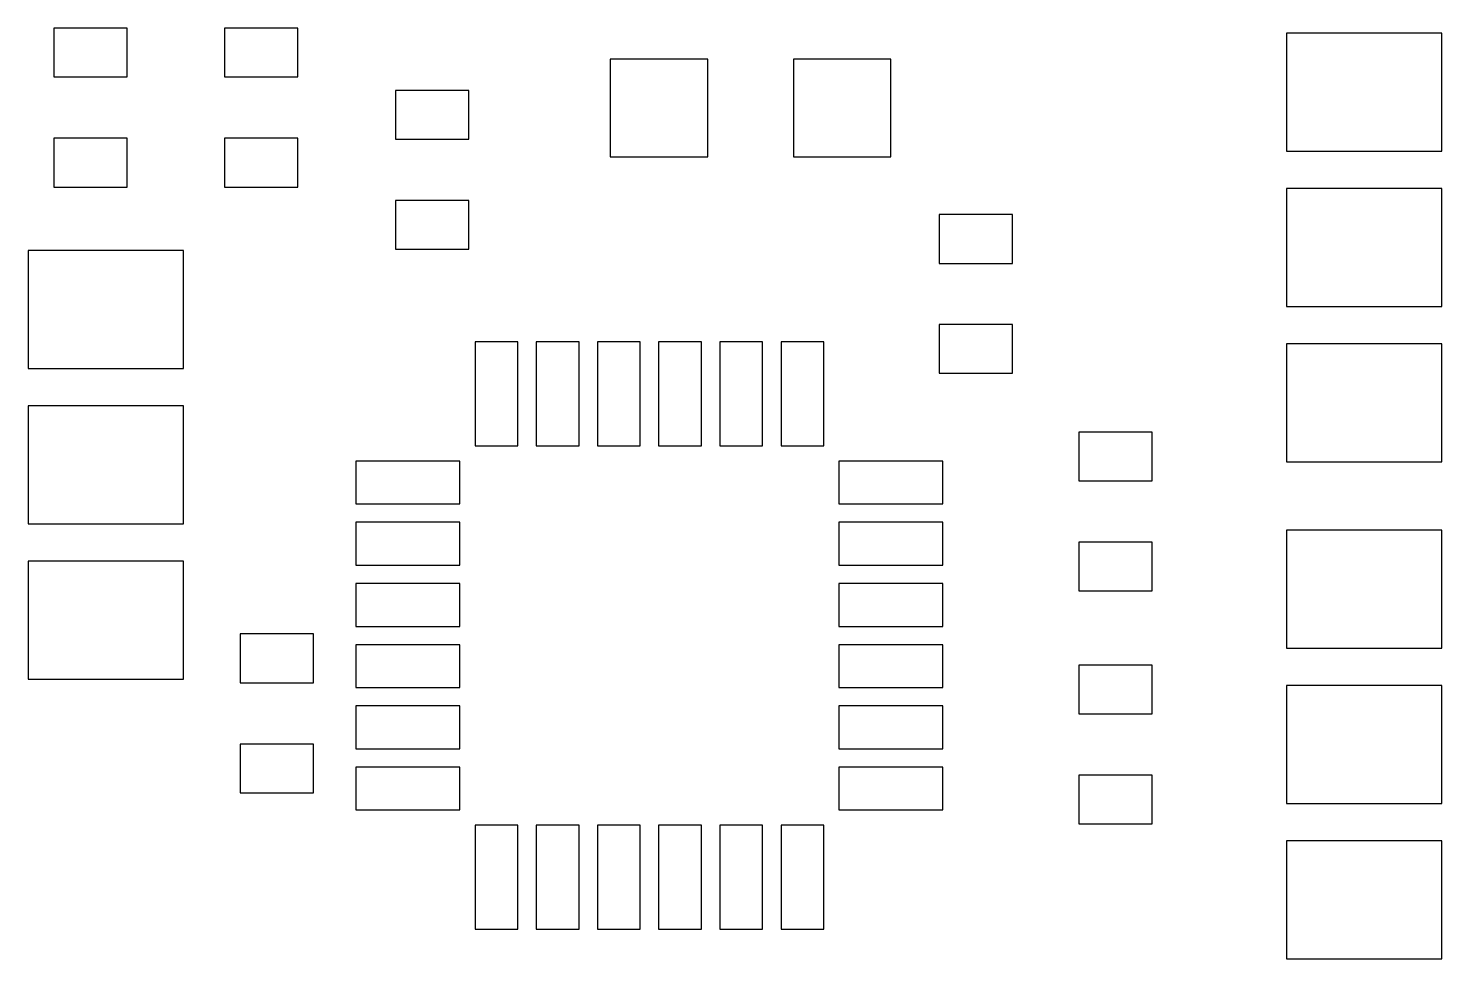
# Model space of a CAD drawing. Extents: x 1.3 to 27.5, y 5.5 to 22.7.
import ezdxf

# ---------------------------------------------------------------- set-up
doc = ezdxf.new("R2010")
doc.units = 0
doc.layers.get('0').update_dxf_attribs({"linetype": 'CONTINUOUS'})

msp = doc.modelspace()

# ---------------------------------------------------------------- linework, layer by layer
at = {"color": 7}
for points in [[(1.78125, 21.8125), (3.140625, 21.8125), (3.140625, 22.715625), (1.78125, 22.715625), (1.78125, 21.8125)], [(4.95, 21.8125), (6.309375, 21.8125), (6.309375, 22.715625), (4.95, 22.715625), (4.95, 21.8125)], [(24.6375, 20.4375), (27.51875, 20.4375), (27.51875, 22.625), (24.6375, 22.625), (24.6375, 20.4375)], [(12.1, 20.334375), (13.909375, 20.334375), (13.909375, 22.14375), (12.1, 22.14375), (12.1, 20.334375)], [(15.496875, 20.334375), (17.30625, 20.334375), (17.30625, 22.14375), (15.496875, 22.14375), (15.496875, 20.334375)], [(8.11875, 20.659375), (9.478125, 20.659375), (9.478125, 21.5625), (8.11875, 21.5625), (8.11875, 20.659375)], [(1.78125, 19.771875), (3.140625, 19.771875), (3.140625, 20.675), (1.78125, 20.675), (1.78125, 19.771875)], [(4.95, 19.771875), (6.309375, 19.771875), (6.309375, 20.675), (4.95, 20.675), (4.95, 19.771875)], [(24.6375, 17.559375), (27.51875, 17.559375), (27.51875, 19.746875), (24.6375, 19.746875), (24.6375, 17.559375)], [(8.11875, 18.621875), (9.478125, 18.621875), (9.478125, 19.525), (8.11875, 19.525), (8.11875, 18.621875)], [(18.2, 18.35625), (19.559375, 18.35625), (19.559375, 19.259375), (18.2, 19.259375), (18.2, 18.35625)], [(1.309375, 16.40625), (4.190625, 16.40625), (4.190625, 18.59375), (1.309375, 18.59375), (1.309375, 16.40625)], [(18.2, 16.31875), (19.559375, 16.31875), (19.559375, 17.221875), (18.2, 17.221875), (18.2, 16.31875)], [(9.59375, 14.971875), (10.3875, 14.971875), (10.3875, 16.9), (9.59375, 16.9), (9.59375, 14.971875)], [(10.728125, 14.971875), (11.521875, 14.971875), (11.521875, 16.9), (10.728125, 16.9), (10.728125, 14.971875)], [(11.8625, 14.971875), (12.65625, 14.971875), (12.65625, 16.9), (11.8625, 16.9), (11.8625, 14.971875)], [(12.996875, 14.971875), (13.790625, 14.971875), (13.790625, 16.9), (12.996875, 16.9), (12.996875, 14.971875)], [(14.13125, 14.971875), (14.925, 14.971875), (14.925, 16.9), (14.13125, 16.9), (14.13125, 14.971875)], [(15.26875, 14.971875), (16.0625, 14.971875), (16.0625, 16.9), (15.26875, 16.9), (15.26875, 14.971875)], [(24.6375, 14.678125), (27.51875, 14.678125), (27.51875, 16.865625), (24.6375, 16.865625), (24.6375, 14.678125)], [(1.309375, 13.528125), (4.190625, 13.528125), (4.190625, 15.715625), (1.309375, 15.715625), (1.309375, 13.528125)], [(20.790625, 14.325), (22.15, 14.325), (22.15, 15.228125), (20.790625, 15.228125), (20.790625, 14.325)], [(7.384375, 13.896875), (9.3125, 13.896875), (9.3125, 14.690625), (7.384375, 14.690625), (7.384375, 13.896875)], [(16.340625, 13.896875), (18.26875, 13.896875), (18.26875, 14.690625), (16.340625, 14.690625), (16.340625, 13.896875)], [(7.384375, 12.7625), (9.3125, 12.7625), (9.3125, 13.55625), (7.384375, 13.55625), (7.384375, 12.7625)], [(16.340625, 12.7625), (18.26875, 12.7625), (18.26875, 13.55625), (16.340625, 13.55625), (16.340625, 12.7625)], [(24.6375, 11.221875), (27.51875, 11.221875), (27.51875, 13.409375), (24.6375, 13.409375), (24.6375, 11.221875)], [(20.790625, 12.284375), (22.15, 12.284375), (22.15, 13.1875), (20.790625, 13.1875), (20.790625, 12.284375)], [(1.309375, 10.646875), (4.190625, 10.646875), (4.190625, 12.834375), (1.309375, 12.834375), (1.309375, 10.646875)], [(7.384375, 11.625), (9.3125, 11.625), (9.3125, 12.41875), (7.384375, 12.41875), (7.384375, 11.625)], [(16.340625, 11.625), (18.26875, 11.625), (18.26875, 12.41875), (16.340625, 12.41875), (16.340625, 11.625)], [(5.2375, 10.58125), (6.596875, 10.58125), (6.596875, 11.484375), (5.2375, 11.484375), (5.2375, 10.58125)], [(7.384375, 10.490625), (9.3125, 10.490625), (9.3125, 11.284375), (7.384375, 11.284375), (7.384375, 10.490625)], [(16.340625, 10.490625), (18.26875, 10.490625), (18.26875, 11.284375), (16.340625, 11.284375), (16.340625, 10.490625)], [(20.790625, 10.003125), (22.15, 10.003125), (22.15, 10.90625), (20.790625, 10.90625), (20.790625, 10.003125)], [(24.6375, 8.34375), (27.51875, 8.34375), (27.51875, 10.53125), (24.6375, 10.53125), (24.6375, 8.34375)], [(7.384375, 9.35625), (9.3125, 9.35625), (9.3125, 10.15), (7.384375, 10.15), (7.384375, 9.35625)], [(16.340625, 9.35625), (18.26875, 9.35625), (18.26875, 10.15), (16.340625, 10.15), (16.340625, 9.35625)], [(5.2375, 8.540625), (6.596875, 8.540625), (6.596875, 9.44375), (5.2375, 9.44375), (5.2375, 8.540625)], [(7.384375, 8.221875), (9.3125, 8.221875), (9.3125, 9.015625), (7.384375, 9.015625), (7.384375, 8.221875)], [(16.340625, 8.221875), (18.26875, 8.221875), (18.26875, 9.015625), (16.340625, 9.015625), (16.340625, 8.221875)], [(20.790625, 7.965625), (22.15, 7.965625), (22.15, 8.86875), (20.790625, 8.86875), (20.790625, 7.965625)], [(9.59375, 6.0125), (10.3875, 6.0125), (10.3875, 7.940625), (9.59375, 7.940625), (9.59375, 6.0125)], [(10.728125, 6.0125), (11.521875, 6.0125), (11.521875, 7.940625), (10.728125, 7.940625), (10.728125, 6.0125)], [(11.8625, 6.0125), (12.65625, 6.0125), (12.65625, 7.940625), (11.8625, 7.940625), (11.8625, 6.0125)], [(12.996875, 6.0125), (13.790625, 6.0125), (13.790625, 7.940625), (12.996875, 7.940625), (12.996875, 6.0125)], [(14.13125, 6.0125), (14.925, 6.0125), (14.925, 7.940625), (14.13125, 7.940625), (14.13125, 6.0125)], [(15.26875, 6.0125), (16.0625, 6.0125), (16.0625, 7.940625), (15.26875, 7.940625), (15.26875, 6.0125)], [(24.6375, 5.4625), (27.51875, 5.4625), (27.51875, 7.65), (24.6375, 7.65), (24.6375, 5.4625)]]:
    msp.add_lwpolyline(points, dxfattribs=at)

doc.saveas('drawing.dxf')
